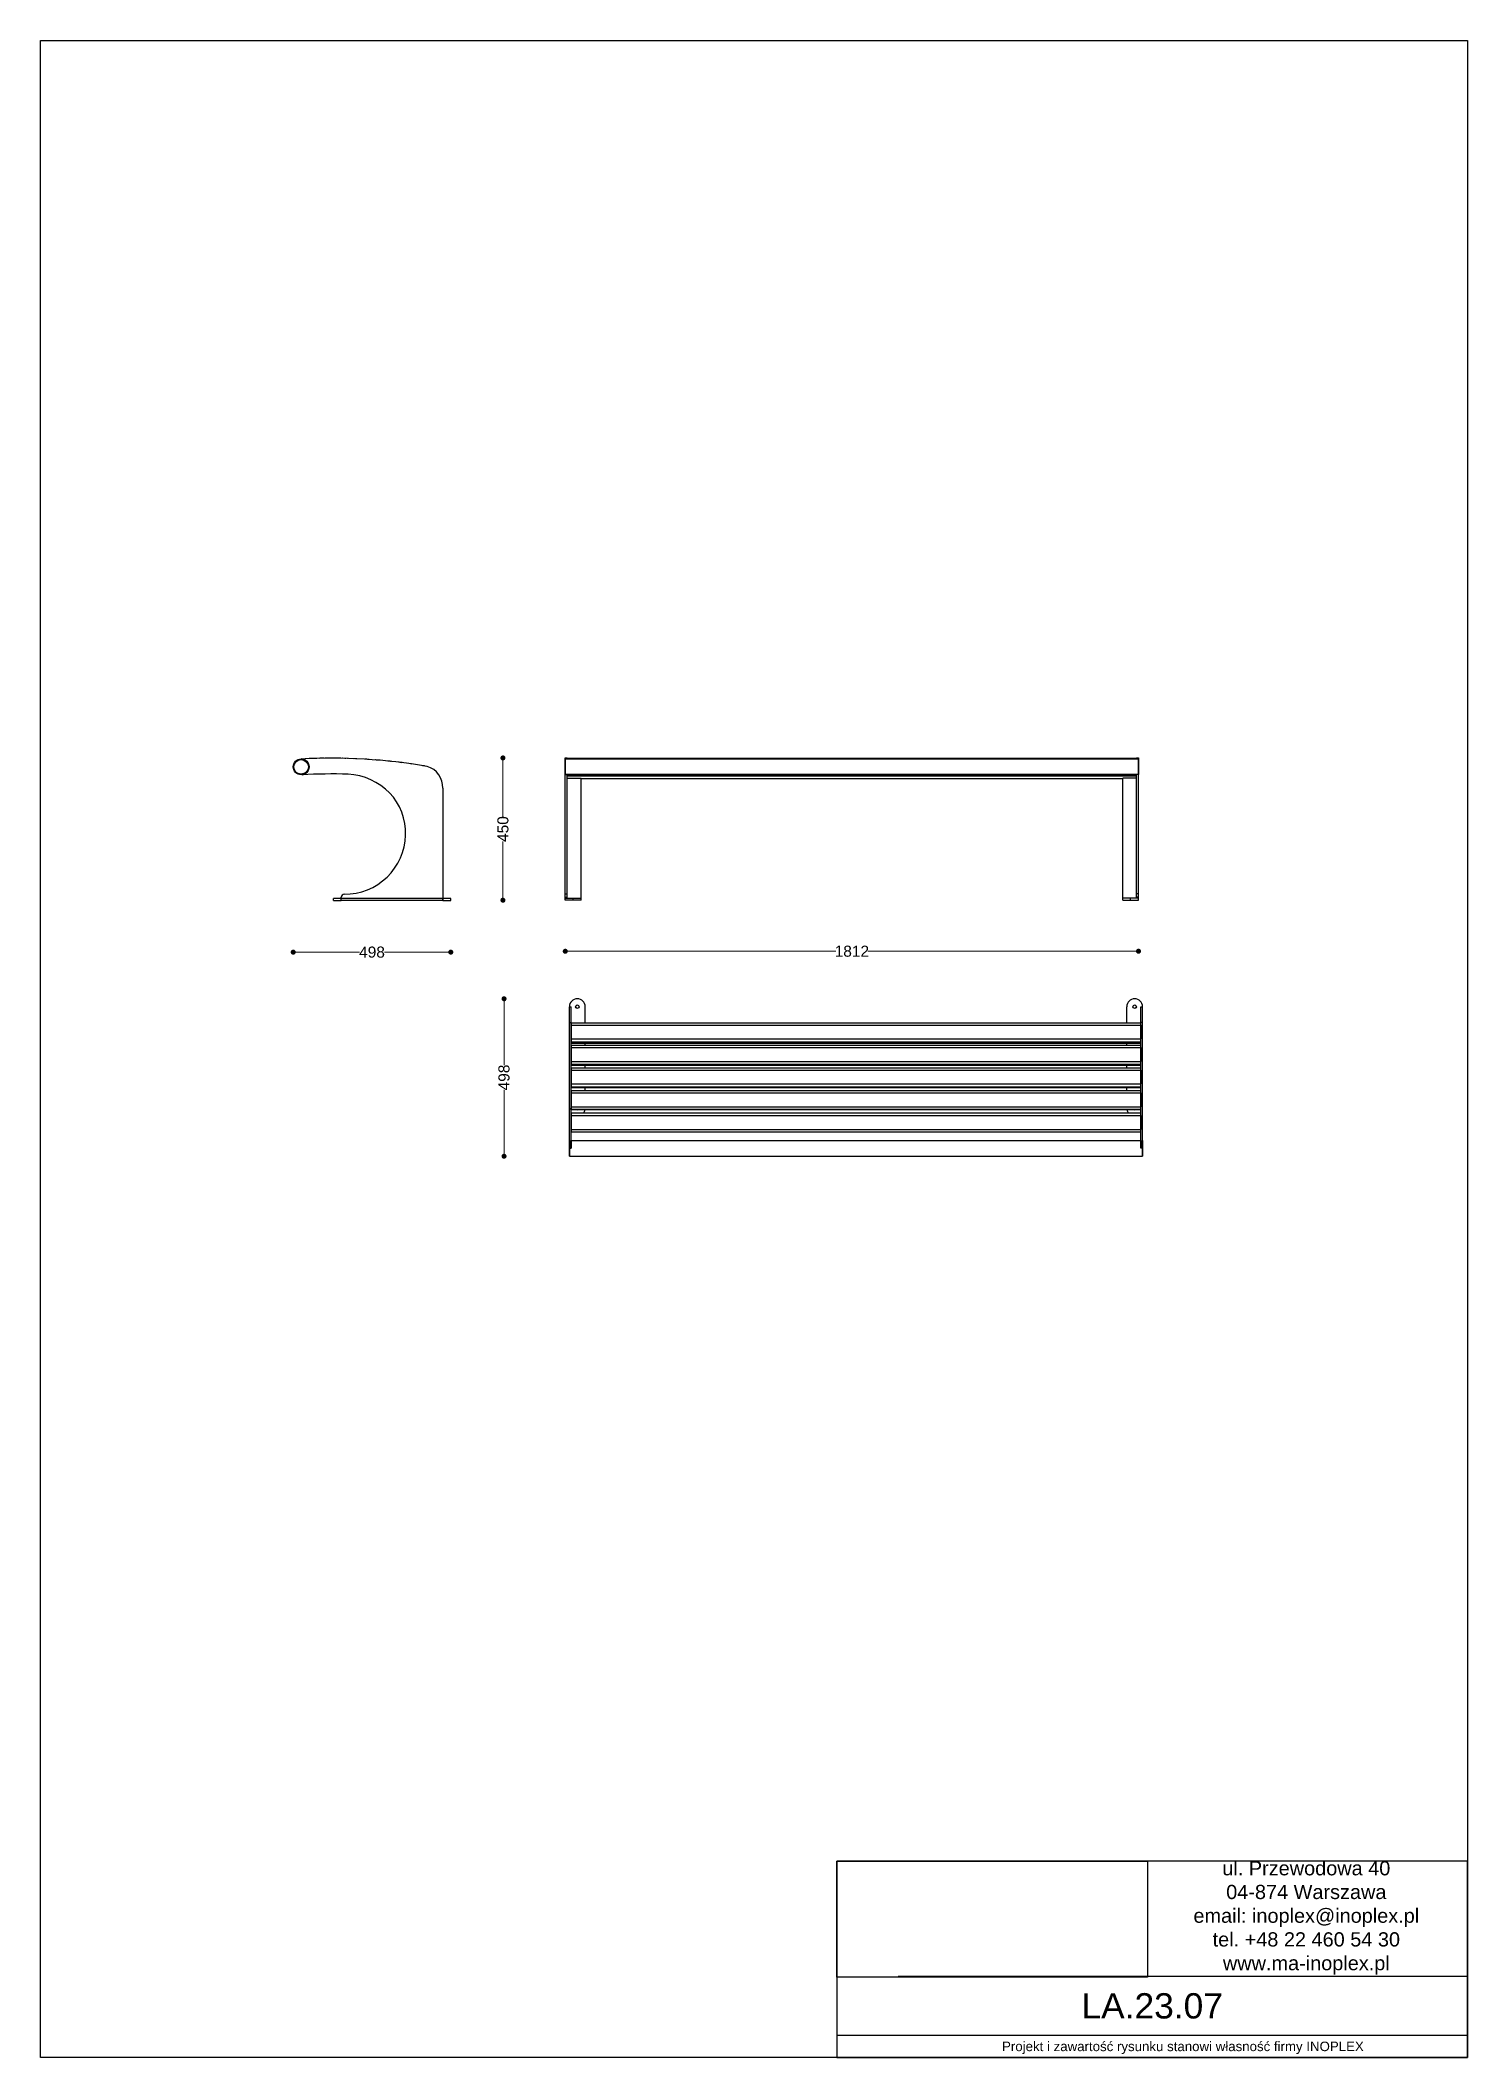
# Model space of a CAD drawing. Header units: millimetres. Extents: x 9483 to 13995, y 24552 to 30933.
import ezdxf

# ---------------------------------------------------------------- set-up
doc = ezdxf.new("R2010")
doc.units = ezdxf.units.MM
doc.header["$LTSCALE"] = 3
doc.layers.add('Default', color=7, linetype='Continuous')
doc.layers.add('Green', color=3, linetype='Continuous')
doc.styles.get("Standard").update_dxf_attribs({"font": 'arial.ttf'})
doc.dimstyles.new('MATEUSZ', dxfattribs={"dimtxt": 35, "dimasz": 16, "dimexe": 0.18, "dimexo": 0.0625, "dimgap": 0.09, "dimtad": 0, "dimdec": 0, "dimdsep": 46, "dimtxsty": 'Standard', "dimblk": 'DOT', "dimcen": 0.09, "dimse1": 1, "dimse2": 1, "dimadec": 0, "dimazin": 0, "dimtfac": 1, "dimtdec": 0, "dimtofl": 0, "dimtmove": 0, "dimatfit": 3, "dimfxl": 1, "dimtolj": 1, "dimtzin": 0, "dimlwd": 9, "dimlwe": 9, "dimarcsym": 0})
picture_1 = doc.add_image_def('image1.jpg', size_in_pixel=(1896, 709))

# ---------------------------------------------------------------- blocks, each defined once
blk = doc.blocks.new('_Dot')
at = {"color": 0, "linetype": 'ByBlock', "lineweight": -2}
blk.add_line((-0.5, 0), (-1, 0), dxfattribs=at)
at = {"color": 0, "linetype": 'ByBlock', "const_width": 0.5}
blk.add_lwpolyline([(-0.25, 0, 1), (0.25, 0, 1)], format="xyb", close=True, dxfattribs=at)
blk = doc.blocks.new('*D22')
at = {"color": 0, "lineweight": 9, "transparency": 16777216}
for p, q in [((11158.6, 28052), (11998.1, 28052)), ((12938.6, 28052), (12099.2, 28052))]:
    blk.add_line(p, q, dxfattribs=at)
at = {"layer": 'Defpoints', "color": 0, "transparency": 16777216}
for p in [(11142.6, 28213.5), (12954.6, 28213.5), (12954.6, 28052)]:
    blk.add_point(p, dxfattribs=at)
at = {"color": 0, "lineweight": 9, "transparency": 16777216, "xscale": 16, "yscale": 16, "zscale": 16, "rotation": 180}
blk.add_blockref('_Dot', (11142.6, 28052), dxfattribs=at)
at = {"color": 0, "lineweight": 9, "transparency": 16777216, "xscale": 16, "yscale": 16, "zscale": 16}
blk.add_blockref('_Dot', (12954.6, 28052), dxfattribs=at)
at = {"color": 0, "transparency": 16777216, "insert": (12048.6, 28052), "char_height": 35, "attachment_point": 5}
blk.add_mtext('\\A1;1812', dxfattribs=at)
blk = doc.blocks.new('*D23')
at = {"color": 0, "lineweight": 9, "transparency": 16777216}
for p, q in [((10949, 27885.7), (10949, 27692.2)), ((10949, 27419.7), (10949, 27613.2))]:
    blk.add_line(p, q, dxfattribs=at)
at = {"layer": 'Defpoints', "color": 0, "transparency": 16777216}
for p in [(11180.5, 27901.7), (10949, 27403.7), (11155.5, 27403.7)]:
    blk.add_point(p, dxfattribs=at)
at = {"color": 0, "lineweight": 9, "transparency": 16777216, "xscale": 16, "yscale": 16, "zscale": 16}
for p, rotation in [((10949, 27901.7), 90), ((10949, 27403.7), 270)]:
    blk.add_blockref('_Dot', p, dxfattribs=dict(at, rotation=rotation))
at = {"color": 0, "transparency": 16777216, "insert": (10949, 27652.7), "char_height": 35, "attachment_point": 5, "rotation": 90}
blk.add_mtext('\\A1;498', dxfattribs=at)
blk = doc.blocks.new('*D24')
at = {"color": 0, "lineweight": 9, "transparency": 16777216}
for p, q in [((10945.6, 28647.5), (10945.6, 28477.9)), ((10945.6, 28229.5), (10945.6, 28399.1))]:
    blk.add_line(p, q, dxfattribs=at)
at = {"layer": 'Defpoints', "color": 0, "transparency": 16777216}
for p in [(11142.6, 28663.5), (10945.6, 28213.5), (11142.6, 28213.5)]:
    blk.add_point(p, dxfattribs=at)
at = {"color": 0, "lineweight": 9, "transparency": 16777216, "xscale": 16, "yscale": 16, "zscale": 16}
for p, rotation in [((10945.6, 28663.5), 90), ((10945.6, 28213.5), 270)]:
    blk.add_blockref('_Dot', p, dxfattribs=dict(at, rotation=rotation))
at = {"color": 0, "transparency": 16777216, "insert": (10945.6, 28438.5), "char_height": 35, "attachment_point": 5, "rotation": 90}
blk.add_mtext('\\A1;450', dxfattribs=at)
blk = doc.blocks.new('*D25')
at = {"color": 0, "lineweight": 9, "transparency": 16777216}
for p, q in [((10298.7, 28049.2), (10492.2, 28049.2)), ((10764.7, 28049.2), (10571.2, 28049.2))]:
    blk.add_line(p, q, dxfattribs=at)
at = {"layer": 'Defpoints', "color": 0, "transparency": 16777216}
for p in [(10282.7, 28592.3), (10780.7, 28212.7), (10282.7, 28049.2)]:
    blk.add_point(p, dxfattribs=at)
at = {"color": 0, "lineweight": 9, "transparency": 16777216, "xscale": 16, "yscale": 16, "zscale": 16, "rotation": 180}
blk.add_blockref('_Dot', (10282.7, 28049.2), dxfattribs=at)
at = {"color": 0, "lineweight": 9, "transparency": 16777216, "xscale": 16, "yscale": 16, "zscale": 16}
blk.add_blockref('_Dot', (10780.7, 28049.2), dxfattribs=at)
at = {"color": 0, "transparency": 16777216, "insert": (10531.7, 28049.2), "char_height": 35, "attachment_point": 5}
blk.add_mtext('\\A1;498', dxfattribs=at)

msp = doc.modelspace()

# ---------------------------------------------------------------- linework, layer by layer
for p, q in [((13995, 24809.6), (12194.9, 24809.6)), ((13994.7, 24623), (12001.1, 24623))]:
    msp.add_line(p, q)
for points in [[(9483.3, 24552.5), (9483.3, 30933.2), (13995, 30933.2), (13995, 24552.5)], [(12001.1, 24552.5), (13995, 24552.5), (13995, 25174.2), (12001.1, 25174.2)]]:
    msp.add_lwpolyline(points, close=True)
at = {"layer": 'Default', "color": 0}
for p, q in [((11142.6, 28663.5), (11148.6, 28663.5)), ((11142.6, 28660.9), (11148.6, 28660.9)), ((12948.6, 28663.5), (12954.6, 28663.5)), ((12954.6, 28660.9), (12948.6, 28660.9)), ((11142.6, 28611.1), (11148.6, 28611.1)), ((11148.6, 28599.5), (11192.6, 28599.5)), ((11192.6, 28219.5), (11192.6, 28599.5)), ((12904.6, 28219.5), (12904.6, 28599.5)), ((12948.6, 28599.5), (12904.6, 28599.5)), ((12954.6, 28611.1), (12948.6, 28611.1)), ((10755.7, 28567.7), (10755.7, 28212.7)), ((10409.7, 28212.7), (10409.7, 28218.7)), ((10434.7, 28212.7), (10434.7, 28222.7)), ((10434.7, 28212.7), (10434.7, 28218.7)), ((10755.7, 28218.7), (10434.7, 28218.7)), ((10755.7, 28212.7), (10434.7, 28212.7)), ((10755.7, 28212.7), (10434.7, 28212.7)), ((10755.7, 28212.7), (10755.7, 28218.7)), ((10780.7, 28212.7), (10780.7, 28218.7)), ((11142.6, 28233.5), (11148.6, 28233.5)), ((11142.6, 28213.5), (11142.6, 28223.5)), ((11142.6, 28223.5), (11148.6, 28223.5)), ((11142.6, 28213.5), (11142.6, 28219.5)), ((11148.6, 28219.5), (11148.6, 28223.5)), ((11167.6, 28213.5), (11167.6, 28219.5)), ((11192.6, 28213.5), (11192.6, 28219.5)), ((12904.6, 28213.5), (12904.6, 28219.5)), ((12929.6, 28213.5), (12929.6, 28219.5)), ((12954.6, 28233.5), (12948.6, 28233.5)), ((12948.6, 28219.5), (12948.6, 28223.5)), ((12954.6, 28223.5), (12948.6, 28223.5)), ((12954.6, 28213.5), (12954.6, 28223.5)), ((12954.6, 28213.5), (12954.6, 28219.5)), ((11155.5, 27876.7), (11161.5, 27876.7)), ((11155.5, 27827.1), (11161.5, 27827.1)), ((11205.5, 27825.3), (11205.5, 27876.7)), ((12917.5, 27825.3), (12917.5, 27876.7)), ((12961.5, 27876.7), (12967.5, 27876.7)), ((12967.5, 27827.1), (12961.5, 27827.1)), ((11205.5, 27754.6), (11205.5, 27761)), ((12917.5, 27754.6), (12917.5, 27761)), ((11205.5, 27683.5), (11205.5, 27691.3)), ((12917.5, 27683.5), (12917.5, 27691.3)), ((11205.5, 27612), (11205.5, 27621.3)), ((12917.5, 27612), (12917.5, 27621.3)), ((11155.5, 27428.7), (11161.5, 27428.7)), ((12967.5, 27428.7), (12961.5, 27428.7))]:
    msp.add_line(p, q, dxfattribs=at)
for points in [[(11142.6, 28660.9, 0), (11142.6, 28662.9, 0), (11142.6, 28663.4, 0), (11142.6, 28663.5, 0), (11142.6, 28663.5, 0), (11142.6, 28663.5, 0), (11142.6, 28663.5, 0), (11142.6, 28663.5, 0), (11142.6, 28663.5, 0), (11142.6, 28663.5, 0), (11142.6, 28663.5, 0), (11142.6, 28663.5, 0), (11142.6, 28663.5, 0), (11142.6, 28663.5, 0), (11142.6, 28663.5, 0), (11142.6, 28663.5, 0), (11142.6, 28663.5, 0), (11142.6, 28663.5, 0), (11142.6, 28663.5, 0), (11142.6, 28663.5, 0), (11142.6, 28663.5, 0), (11142.6, 28663.5, 0), (11142.6, 28663.5, 0), (11142.6, 28663.2, 0), (11142.6, 28662.3, 0), (11142.6, 28658.7, 0), (11142.6, 28637.5, 0)], [(11148.6, 28660.9, 0), (11148.6, 28663.5, 0)], [(12948.6, 28660.9, 0), (12948.6, 28663.5, 0)], [(12954.6, 28660.9, 0), (12954.6, 28662.9, 0), (12954.6, 28663.4, 0), (12954.6, 28663.5, 0), (12954.6, 28663.5, 0), (12954.6, 28663.5, 0), (12954.6, 28663.5, 0), (12954.6, 28663.5, 0), (12954.6, 28663.5, 0), (12954.6, 28663.5, 0), (12954.6, 28663.5, 0), (12954.6, 28663.5, 0), (12954.6, 28663.5, 0), (12954.6, 28663.5, 0), (12954.6, 28663.5, 0), (12954.6, 28663.5, 0), (12954.6, 28663.5, 0), (12954.6, 28663.5, 0), (12954.6, 28663.5, 0), (12954.6, 28663.5, 0), (12954.6, 28663.5, 0), (12954.6, 28663.5, 0), (12954.6, 28663.5, 0), (12954.6, 28663.2, 0), (12954.6, 28662.3, 0), (12954.6, 28658.7, 0), (12954.6, 28637.5, 0)], [(10444.5, 28232.7, 0), (10463, 28233.5, 0), (10481.4, 28236.1, 0), (10499.5, 28240.5, 0), (10517.1, 28246.5, 0), (10534, 28254.2, 0), (10550, 28263.5, 0), (10565.1, 28274.4, 0), (10579.1, 28286.6, 0), (10591.8, 28300.1, 0), (10603.2, 28314.8, 0), (10613.1, 28330.5, 0), (10621.4, 28347.1, 0), (10628.1, 28364.5, 0), (10633.1, 28382.4, 0), (10636.4, 28400.6, 0), (10637.8, 28419.2, 0), (10637.5, 28437.7, 0), (10635.4, 28456.1, 0), (10631.5, 28474.2, 0), (10625.8, 28491.7, 0), (10618.5, 28508.5, 0), (10609.6, 28524.3, 0), (10599.1, 28539, 0), (10587.2, 28552.6, 0), (10574, 28565, 0), (10559.6, 28576.1, 0), (10544.2, 28585.9, 0), (10527.8, 28594.3, 0), (10510.6, 28601.2, 0), (10492.8, 28606.5, 0), (10474.6, 28610.1, 0), (10456.2, 28612.1, 0)], [(11142.6, 28233.5, 0), (11142.6, 28233.5, 0), (11142.6, 28233.5, 0), (11142.6, 28233.5, 0), (11142.6, 28233.5, 0), (11142.6, 28233.5, 0), (11142.6, 28233.5, 0), (11142.6, 28233.5, 0), (11142.6, 28233.5, 0), (11142.6, 28233.5, 0), (11142.6, 28233.5, 0), (11142.6, 28233.5, 0), (11142.6, 28233.5, 0), (11142.6, 28233.5, 0), (11142.6, 28233.5, 0), (11142.6, 28233.5, 0), (11142.6, 28233.5, 0), (11142.6, 28233.7, 0), (11142.6, 28234.7, 0), (11142.6, 28238.9, 0), (11142.6, 28284.3, 0), (11142.6, 28612.8, 0)], [(11148.6, 28233.5, 0), (11148.6, 28233.5, 0), (11148.6, 28233.5, 0), (11148.6, 28233.5, 0), (11148.6, 28233.5, 0), (11148.6, 28233.5, 0), (11148.6, 28233.5, 0), (11148.6, 28233.5, 0), (11148.6, 28233.5, 0), (11148.6, 28233.5, 0), (11148.6, 28233.5, 0), (11148.6, 28233.5, 0), (11148.6, 28233.5, 0), (11148.6, 28233.7, 0), (11148.6, 28234.6, 0), (11148.6, 28238.6, 0), (11148.6, 28281.4, 0), (11148.6, 28610.9, 0)], [(12948.6, 28233.5, 0), (12948.6, 28233.5, 0), (12948.6, 28233.5, 0), (12948.6, 28233.5, 0), (12948.6, 28233.5, 0), (12948.6, 28233.5, 0), (12948.6, 28233.5, 0), (12948.6, 28233.5, 0), (12948.6, 28233.5, 0), (12948.6, 28233.5, 0), (12948.6, 28233.5, 0), (12948.6, 28233.5, 0), (12948.6, 28233.5, 0), (12948.6, 28233.7, 0), (12948.6, 28234.6, 0), (12948.6, 28238.6, 0), (12948.6, 28281.4, 0), (12948.6, 28610.9, 0)], [(12954.6, 28233.5, 0), (12954.6, 28233.5, 0), (12954.6, 28233.5, 0), (12954.6, 28233.5, 0), (12954.6, 28233.5, 0), (12954.6, 28233.5, 0), (12954.6, 28233.5, 0), (12954.6, 28233.5, 0), (12954.6, 28233.5, 0), (12954.6, 28233.5, 0), (12954.6, 28233.5, 0), (12954.6, 28233.5, 0), (12954.6, 28233.5, 0), (12954.6, 28233.5, 0), (12954.6, 28233.5, 0), (12954.6, 28233.5, 0), (12954.6, 28233.5, 0), (12954.6, 28233.7, 0), (12954.6, 28234.7, 0), (12954.6, 28238.9, 0), (12954.6, 28284.3, 0), (12954.6, 28612.8, 0)], [(10434.7, 28218.7, 0), (10409.7, 28218.7, 0)], [(10409.7, 28212.7, 0), (10409.7, 28212.7, 0), (10409.7, 28212.7, 0), (10409.7, 28212.7, 0), (10409.7, 28212.7, 0), (10409.7, 28212.7, 0), (10409.7, 28212.7, 0), (10409.7, 28212.7, 0), (10409.7, 28212.7, 0), (10409.7, 28212.7, 0), (10409.7, 28212.7, 0), (10409.7, 28212.7, 0), (10409.7, 28212.7, 0), (10409.7, 28212.7, 0), (10409.8, 28212.7, 0), (10410.4, 28212.7, 0), (10412.7, 28212.7, 0), (10434.7, 28212.7, 0)], [(10780.7, 28218.7, 0), (10780.7, 28218.7, 0), (10780.7, 28218.7, 0), (10780.7, 28218.7, 0), (10780.7, 28218.7, 0), (10780.7, 28218.7, 0), (10780.7, 28218.7, 0), (10780.7, 28218.7, 0), (10780.7, 28218.7, 0), (10780.7, 28218.7, 0), (10780.7, 28218.7, 0), (10780.7, 28218.7, 0), (10780.7, 28218.7, 0), (10780.6, 28218.7, 0), (10780.5, 28218.7, 0), (10780, 28218.7, 0), (10777.6, 28218.7, 0), (10755.7, 28218.7, 0)], [(10755.7, 28212.7, 0), (10780.7, 28212.7, 0)], [(11142.6, 28223.5, 0), (11142.6, 28233.5, 0)], [(11142.6, 28219.5, 0), (11142.6, 28219.5, 0), (11142.6, 28219.5, 0), (11142.6, 28219.5, 0), (11142.6, 28219.5, 0), (11142.6, 28219.5, 0), (11142.6, 28219.5, 0), (11142.6, 28219.5, 0), (11142.6, 28219.5, 0), (11142.6, 28219.5, 0), (11142.6, 28219.5, 0), (11142.6, 28219.5, 0), (11142.6, 28219.5, 0), (11142.7, 28219.5, 0), (11142.8, 28219.5, 0), (11143.4, 28219.5, 0), (11145.7, 28219.5, 0), (11167.6, 28219.5, 0)], [(11167.6, 28213.5, 0), (11142.6, 28213.5, 0)], [(11148.6, 28223.5, 0), (11148.6, 28233.5, 0)], [(11167.6, 28219.5, 0), (11192.6, 28219.5, 0)], [(11192.6, 28213.5, 0), (11192.6, 28213.5, 0), (11192.6, 28213.5, 0), (11192.6, 28213.5, 0), (11192.6, 28213.5, 0), (11192.6, 28213.5, 0), (11192.6, 28213.5, 0), (11192.6, 28213.5, 0), (11192.6, 28213.5, 0), (11192.6, 28213.5, 0), (11192.6, 28213.5, 0), (11192.6, 28213.5, 0), (11192.6, 28213.5, 0), (11192.5, 28213.5, 0), (11191.9, 28213.5, 0), (11189.6, 28213.5, 0), (11167.6, 28213.5, 0)], [(12929.6, 28219.5, 0), (12904.6, 28219.5, 0)], [(12904.6, 28213.5, 0), (12904.6, 28213.5, 0), (12904.6, 28213.5, 0), (12904.6, 28213.5, 0), (12904.6, 28213.5, 0), (12904.6, 28213.5, 0), (12904.6, 28213.5, 0), (12904.6, 28213.5, 0), (12904.6, 28213.5, 0), (12904.6, 28213.5, 0), (12904.6, 28213.5, 0), (12904.6, 28213.5, 0), (12904.6, 28213.5, 0), (12904.7, 28213.5, 0), (12904.8, 28213.5, 0), (12905.4, 28213.5, 0), (12907.7, 28213.5, 0), (12929.6, 28213.5, 0)], [(12954.6, 28219.5, 0), (12954.6, 28219.5, 0), (12954.6, 28219.5, 0), (12954.6, 28219.5, 0), (12954.6, 28219.5, 0), (12954.6, 28219.5, 0), (12954.6, 28219.5, 0), (12954.6, 28219.5, 0), (12954.6, 28219.5, 0), (12954.6, 28219.5, 0), (12954.6, 28219.5, 0), (12954.6, 28219.5, 0), (12954.6, 28219.5, 0), (12954.5, 28219.5, 0), (12953.9, 28219.5, 0), (12951.6, 28219.5, 0), (12929.6, 28219.5, 0)], [(12929.6, 28213.5, 0), (12954.6, 28213.5, 0)], [(12948.6, 28223.5, 0), (12948.6, 28233.5, 0)], [(12954.6, 28223.5, 0), (12954.6, 28233.5, 0)], [(11155.5, 27827.1, 0), (11155.5, 27863.5, 0), (11155.5, 27873.8, 0), (11155.5, 27876.1, 0), (11155.5, 27876.6, 0), (11155.5, 27876.7, 0), (11155.5, 27876.7, 0), (11155.5, 27876.7, 0), (11155.5, 27876.7, 0), (11155.5, 27876.7, 0), (11155.5, 27876.7, 0), (11155.5, 27876.7, 0), (11155.5, 27876.7, 0), (11155.5, 27876.7, 0), (11155.5, 27876.7, 0), (11155.5, 27876.7, 0), (11155.5, 27876.7, 0), (11155.5, 27876.7, 0), (11155.5, 27876.7, 0), (11155.5, 27876.7, 0), (11155.5, 27876.7, 0)], [(11155.5, 27428.7, 0), (11155.5, 27827.1, 0)], [(11161.5, 27827.1, 0), (11161.5, 27863.5, 0), (11161.5, 27873.8, 0), (11161.5, 27876.1, 0), (11161.5, 27876.6, 0), (11161.5, 27876.7, 0), (11161.5, 27876.7, 0), (11161.5, 27876.7, 0), (11161.5, 27876.7, 0), (11161.5, 27876.7, 0), (11161.5, 27876.7, 0), (11161.5, 27876.7, 0), (11161.5, 27876.7, 0), (11161.5, 27876.7, 0), (11161.5, 27876.7, 0), (11161.5, 27876.7, 0), (11161.5, 27876.7, 0), (11161.5, 27876.7, 0), (11161.5, 27876.7, 0), (11161.5, 27876.7, 0), (11161.5, 27876.7, 0)], [(11161.5, 27428.7, 0), (11161.5, 27827.1, 0)], [(12961.5, 27827.1, 0), (12961.5, 27863.5, 0), (12961.5, 27873.8, 0), (12961.5, 27876.1, 0), (12961.5, 27876.6, 0), (12961.5, 27876.7, 0), (12961.5, 27876.7, 0), (12961.5, 27876.7, 0), (12961.5, 27876.7, 0), (12961.5, 27876.7, 0), (12961.5, 27876.7, 0), (12961.5, 27876.7, 0), (12961.5, 27876.7, 0), (12961.5, 27876.7, 0), (12961.5, 27876.7, 0), (12961.5, 27876.7, 0), (12961.5, 27876.7, 0), (12961.5, 27876.7, 0), (12961.5, 27876.7, 0), (12961.5, 27876.7, 0), (12961.5, 27876.7, 0)], [(12961.5, 27428.7, 0), (12961.5, 27827.1, 0)], [(12967.5, 27827.1, 0), (12967.5, 27863.5, 0), (12967.5, 27873.8, 0), (12967.5, 27876.1, 0), (12967.5, 27876.6, 0), (12967.5, 27876.7, 0), (12967.5, 27876.7, 0), (12967.5, 27876.7, 0), (12967.5, 27876.7, 0), (12967.5, 27876.7, 0), (12967.5, 27876.7, 0), (12967.5, 27876.7, 0), (12967.5, 27876.7, 0), (12967.5, 27876.7, 0), (12967.5, 27876.7, 0), (12967.5, 27876.7, 0), (12967.5, 27876.7, 0), (12967.5, 27876.7, 0), (12967.5, 27876.7, 0), (12967.5, 27876.7, 0), (12967.5, 27876.7, 0)], [(12967.5, 27428.7, 0), (12967.5, 27827.1, 0)], [(11155.5, 27431.7, 0), (11155.5, 27447.9, 0), (11155.5, 27452.5, 0), (11155.5, 27453.5, 0), (11155.5, 27453.7, 0), (11155.5, 27453.7, 0), (11155.5, 27453.7, 0), (11155.5, 27453.7, 0), (11155.5, 27453.7, 0), (11155.5, 27453.7, 0), (11155.5, 27453.7, 0), (11155.5, 27453.7, 0), (11155.5, 27453.7, 0), (11155.5, 27453.7, 0), (11155.5, 27453.7, 0), (11155.5, 27453.7, 0), (11155.5, 27453.7, 0), (11155.5, 27453.7, 0), (11155.5, 27453.7, 0), (11155.5, 27453.7, 0), (11155.5, 27453.6, 0), (11155.5, 27453.5, 0), (11155.5, 27453, 0), (11155.5, 27450.9, 0), (11155.5, 27428.7, 0)], [(11161.5, 27453.7, 0), (11161.5, 27453.7, 0), (11161.5, 27453.7, 0), (11161.5, 27453.7, 0), (11161.5, 27453.7, 0), (11161.5, 27453.7, 0), (11161.5, 27453.7, 0), (11161.5, 27453.7, 0), (11161.5, 27453.7, 0), (11161.5, 27453.7, 0), (11161.5, 27453.7, 0), (11161.5, 27453.6, 0), (11161.5, 27453.5, 0), (11161.5, 27453, 0), (11161.5, 27450.7, 0), (11161.5, 27428.7, 0)], [(12961.5, 27453.7, 0), (12961.5, 27453.7, 0), (12961.5, 27453.7, 0), (12961.5, 27453.7, 0), (12961.5, 27453.7, 0), (12961.5, 27453.7, 0), (12961.5, 27453.7, 0), (12961.5, 27453.7, 0), (12961.5, 27453.7, 0), (12961.5, 27453.7, 0), (12961.5, 27453.7, 0), (12961.5, 27453.6, 0), (12961.5, 27453.5, 0), (12961.5, 27453, 0), (12961.5, 27450.7, 0), (12961.5, 27428.7, 0)], [(12967.5, 27431.7, 0), (12967.5, 27447.9, 0), (12967.5, 27452.5, 0), (12967.5, 27453.5, 0), (12967.5, 27453.7, 0), (12967.5, 27453.7, 0), (12967.5, 27453.7, 0), (12967.5, 27453.7, 0), (12967.5, 27453.7, 0), (12967.5, 27453.7, 0), (12967.5, 27453.7, 0), (12967.5, 27453.7, 0), (12967.5, 27453.7, 0), (12967.5, 27453.7, 0), (12967.5, 27453.7, 0), (12967.5, 27453.7, 0), (12967.5, 27453.7, 0), (12967.5, 27453.7, 0), (12967.5, 27453.7, 0), (12967.5, 27453.7, 0), (12967.5, 27453.6, 0), (12967.5, 27453.5, 0), (12967.5, 27453, 0), (12967.5, 27450.9, 0), (12967.5, 27428.7, 0)]]:
    msp.add_polyline3d(points, dxfattribs=at)
for centre in [(11180.5, 27876.7), (12942.5, 27876.7)]:
    msp.add_circle(centre, 5.5, dxfattribs=at)
for centre, radius, start, end in [((10403.8, 26893.8), 1768.9, 80.15889, 93.11504), ((10307.6, 28635.2), 25, 276.88642, 90), ((10403.8, 26889.7), 1723.1, 88.25867, 93.09961), ((10685.5, 28569.6), 70.2, 358.44084, 72.93337), ((10444.7, 28222.7), 10, 91.00005, 180), ((11180.5, 27876.7), 25, 90, 180), ((11180.5, 27876.7), 25, 0, 90), ((12942.5, 27876.7), 25, 90, 180), ((12942.5, 27876.7), 25, 0, 90), ((11180.5, 27555.7), 25, 180, 188.71906), ((11180.5, 27555.7), 5.5, 238.95558, 301.04442), ((11180.5, 27555.7), 25, 322.5309, 349.13539), ((12942.5, 27555.7), 25, 190.86461, 217.4691), ((12942.5, 27555.7), 5.5, 238.95558, 301.04442), ((12942.5, 27555.7), 25, 351.28094, 360)]:
    msp.add_arc(centre, radius, start, end, dxfattribs=at)
at = {"layer": 'Green', "color": 0}
for p, q in [((10379.2, 28662.4), (10367.5, 28662.4)), ((10444.4, 28662.2), (10439.3, 28662.3)), ((10449.4, 28662), (10446.5, 28662.1)), ((10454.4, 28661.8), (10452.8, 28661.9)), ((10474.3, 28661.1), (10473.3, 28661.2)), ((10479.3, 28661), (10477.4, 28661)), ((10483.3, 28660.8), (10481.8, 28660.9)), ((10513.2, 28659.2), (10511.2, 28659.4)), ((10515.5, 28659.1), (10513.8, 28659.2)), ((10517.9, 28658.9), (10516.5, 28659)), ((10520.3, 28658.7), (10519.3, 28658.8)), ((10522.5, 28658.6), (10521.8, 28658.6)), ((10524.9, 28658.4), (10524.3, 28658.4)), ((10543.7, 28657), (10543, 28657)), ((10546.1, 28656.8), (10545.2, 28656.9)), ((10548.3, 28656.7), (10547.3, 28656.7)), ((10550.8, 28656.5), (10549.4, 28656.6)), ((10553.2, 28656.3), (10551.4, 28656.4)), ((10555, 28656.2), (10553.5, 28656.3)), ((10584.3, 28653.4), (10582.8, 28653.6)), ((10585.9, 28653.2), (10584.7, 28653.3)), ((10587.4, 28653), (10586.2, 28653.2)), ((10588.8, 28652.9), (10587.9, 28653)), ((10590.3, 28652.7), (10589.5, 28652.8)), ((10591.9, 28652.5), (10591.2, 28652.6)), ((10593.4, 28652.3), (10592.7, 28652.4)), ((10616, 28649.8), (10615.3, 28649.8)), ((10617.5, 28649.6), (10616.8, 28649.7)), ((11142.6, 28660.9), (12954.6, 28660.9)), ((11148.6, 28663.2), (12948.6, 28663.2)), ((11148.6, 28663.1), (12948.6, 28663.1)), ((10618.9, 28649.4), (10618.2, 28649.5)), ((10620.4, 28649.3), (10619.8, 28649.3)), ((10622, 28649.1), (10621, 28649.2)), ((10623.5, 28648.9), (10622.4, 28649)), ((10624.9, 28648.7), (10623.7, 28648.9)), ((10626.5, 28648.6), (10625.1, 28648.7)), ((10655.5, 28644.6), (10654.1, 28644.9)), ((10656.7, 28644.4), (10655.7, 28644.6)), ((10657.8, 28644.3), (10656.9, 28644.4)), ((10658.8, 28644.1), (10658.1, 28644.2)), ((10660, 28643.9), (10659.3, 28644)), ((10661.1, 28643.8), (10660.4, 28643.9)), ((10662.3, 28643.6), (10661.6, 28643.7)), ((10692, 28638.9), (10691.4, 28639)), ((10693.1, 28638.8), (10692.4, 28638.9)), ((10694.3, 28638.6), (10693.4, 28638.7)), ((10695.3, 28638.4), (10694.5, 28638.6)), ((10696.3, 28638.3), (10695.5, 28638.4)), ((10697.5, 28638.1), (10696.5, 28638.2)), ((12954.6, 28610.9), (11142.6, 28610.9)), ((11148.6, 28609), (12948.6, 28609)), ((11148.6, 28608.7), (12948.6, 28608.7)), ((11148.6, 28607.3), (12948.6, 28607.3)), ((11148.6, 28606.9), (12948.6, 28606.9)), ((11192.6, 28598.6), (12904.6, 28598.6)), ((11192.6, 28598.1), (12904.6, 28598.1)), ((11161.5, 27825.3), (12961.5, 27825.3)), ((11161.5, 27818.5), (11161.5, 27775.1)), ((11161.5, 27818.5), (12961.5, 27818.5)), ((11161.5, 27775.1), (12961.5, 27775.1)), ((11161.5, 27765.9), (12961.5, 27765.9)), ((11161.5, 27761), (12961.5, 27761)), ((12961.5, 27818.5), (12961.5, 27775.1)), ((11161.5, 27754.6), (12961.5, 27754.6)), ((11161.5, 27754.5), (12961.5, 27754.5)), ((11161.5, 27747.5), (11161.5, 27703.8)), ((11161.5, 27747.5), (12961.5, 27747.5)), ((11161.5, 27703.8), (12961.5, 27703.8)), ((11161.5, 27694.9), (12961.5, 27694.9)), ((12961.5, 27747.5), (12961.5, 27703.8)), ((11161.5, 27691.3), (12961.5, 27691.3)), ((11161.5, 27683.5), (12961.5, 27683.5)), ((11161.5, 27683.5), (12961.5, 27683.5)), ((11161.5, 27676), (11161.5, 27632.2)), ((11161.5, 27676), (12961.5, 27676)), ((11161.5, 27632.2), (12961.5, 27632.2)), ((12961.5, 27676), (12961.5, 27632.2)), ((11161.5, 27623.6), (12961.5, 27623.6)), ((11161.5, 27621.3), (12961.5, 27621.3)), ((11161.5, 27612), (12961.5, 27612)), ((11161.5, 27612), (12961.5, 27612)), ((11161.5, 27604.3), (11161.5, 27560.4)), ((11161.5, 27604.3), (12961.5, 27604.3)), ((12961.5, 27604.3), (12961.5, 27560.4)), ((11161.5, 27560.4), (12961.5, 27560.4)), ((11161.5, 27552.1), (12961.5, 27552.1)), ((11161.5, 27551), (12961.5, 27551)), ((11161.5, 27540.5), (12961.5, 27540.5)), ((11161.5, 27532.5), (11161.5, 27488.5)), ((11161.5, 27532.5), (12961.5, 27532.5)), ((12961.5, 27532.5), (12961.5, 27488.5)), ((11161.5, 27488.5), (12961.5, 27488.5)), ((11161.5, 27480.5), (12961.5, 27480.5)), ((11161.5, 27453.7), (12961.5, 27453.7)), ((11155.5, 27403.7), (12967.5, 27403.7))]:
    msp.add_line(p, q, dxfattribs=at)
for points in [[(11142.6, 28635.9, 0), (11142.6, 28660.9, 0), (11142.6, 28635.9, 0), (11142.6, 28610.9, 0)], [(12954.6, 28635.9, 0), (12954.6, 28660.9, 0), (12954.6, 28635.9, 0), (12954.6, 28610.9, 0)], [(12954.6, 28635.9, 0), (12954.6, 28658.9, 0), (12954.6, 28635.9, 0), (12954.6, 28612.9, 0)], [(11155.5, 27403.7, 0), (11155.5, 27403.7, 0), (11155.5, 27403.7, 0), (11155.5, 27403.7, 0), (11155.5, 27403.7, 0), (11155.5, 27403.7, 0), (11155.5, 27403.7, 0), (11155.5, 27403.7, 0), (11155.5, 27403.7, 0), (11155.5, 27403.7, 0), (11155.5, 27403.7, 0), (11155.5, 27403.7, 0), (11155.5, 27403.8, 0), (11155.5, 27404.4, 0), (11155.5, 27406.7, 0), (11155.5, 27449.9, 0), (11155.5, 27453.5, 0), (11155.5, 27453.6, 0), (11155.5, 27453.7, 0), (11155.5, 27453.7, 0), (11155.5, 27453.7, 0), (11155.5, 27453.7, 0), (11155.5, 27453.7, 0), (11155.5, 27453.7, 0), (11155.5, 27453.7, 0), (11155.5, 27453.7, 0), (11155.5, 27453.7, 0), (11155.5, 27453.7, 0), (11155.5, 27453.7, 0), (11155.5, 27453.7, 0), (11155.5, 27453.7, 0), (11155.5, 27453.7, 0), (11155.5, 27453.7, 0), (11155.5, 27453.6, 0), (11155.5, 27453.5, 0), (11155.5, 27452.9, 0), (11155.5, 27450.6, 0)], [(12967.5, 27403.7, 0), (12967.5, 27403.7, 0), (12967.5, 27403.7, 0), (12967.5, 27403.7, 0), (12967.5, 27403.7, 0), (12967.5, 27403.7, 0), (12967.5, 27403.7, 0), (12967.5, 27403.7, 0), (12967.5, 27403.7, 0), (12967.5, 27403.7, 0), (12967.5, 27403.7, 0), (12967.5, 27403.7, 0), (12967.5, 27403.8, 0), (12967.5, 27404.4, 0), (12967.5, 27406.7, 0), (12967.5, 27449.9, 0), (12967.5, 27453.5, 0), (12967.5, 27453.6, 0), (12967.5, 27453.7, 0), (12967.5, 27453.7, 0), (12967.5, 27453.7, 0), (12967.5, 27453.7, 0), (12967.5, 27453.7, 0), (12967.5, 27453.7, 0), (12967.5, 27453.7, 0), (12967.5, 27453.7, 0), (12967.5, 27453.7, 0), (12967.5, 27453.7, 0), (12967.5, 27453.7, 0), (12967.5, 27453.7, 0), (12967.5, 27453.7, 0), (12967.5, 27453.7, 0), (12967.5, 27453.7, 0), (12967.5, 27453.6, 0), (12967.5, 27453.5, 0), (12967.5, 27452.9, 0), (12967.5, 27450.6, 0)]]:
    msp.add_polyline3d(points, close=True, dxfattribs=at)
for points in [[(11161.5, 27825.2, 0), (11161.5, 27825.3, 0), (11161.5, 27825.3, 0), (11161.5, 27825.3, 0), (11161.5, 27825.3, 0), (11161.5, 27825.3, 0), (11161.5, 27825.3, 0), (11161.5, 27825.3, 0), (11161.5, 27825.3, 0), (11161.5, 27825.3, 0), (11161.5, 27825.3, 0), (11161.5, 27825.3, 0), (11161.5, 27825.3, 0), (11161.5, 27825.3, 0), (11161.5, 27825.3, 0), (11161.5, 27825.3, 0), (11161.5, 27825.3, 0), (11161.5, 27825.3, 0), (11161.5, 27825.3, 0), (11161.5, 27825.3, 0), (11161.5, 27825.3, 0), (11161.5, 27825.3, 0), (11161.5, 27825.3, 0), (11161.5, 27825.2, 0), (11161.5, 27825, 0), (11161.5, 27824.2, 0), (11161.5, 27818.5, 0)], [(12961.5, 27818.5, 0), (12961.5, 27823.8, 0), (12961.5, 27825.1, 0), (12961.5, 27825.3, 0), (12961.5, 27825.3, 0), (12961.5, 27825.3, 0), (12961.5, 27825.3, 0), (12961.5, 27825.3, 0), (12961.5, 27825.3, 0), (12961.5, 27825.3, 0), (12961.5, 27825.3, 0), (12961.5, 27825.3, 0), (12961.5, 27825.3, 0), (12961.5, 27825.3, 0), (12961.5, 27825.3, 0), (12961.5, 27825.3, 0), (12961.5, 27825.3, 0), (12961.5, 27825.3, 0), (12961.5, 27825.3, 0), (12961.5, 27825.3, 0), (12961.5, 27825.3, 0), (12961.5, 27825.2, 0)], [(11161.5, 27775.1, 0), (11161.5, 27765.9, 0)], [(12961.5, 27765.9, 0), (12961.5, 27766.3, 0), (12961.5, 27767.9, 0), (12961.5, 27775.1, 0)], [(11161.5, 27754.5, 0), (11161.5, 27754.6, 0), (11161.5, 27754.6, 0), (11161.5, 27754.6, 0), (11161.5, 27754.6, 0), (11161.5, 27754.6, 0), (11161.5, 27754.6, 0), (11161.5, 27754.6, 0), (11161.5, 27754.6, 0), (11161.5, 27754.6, 0), (11161.5, 27754.6, 0), (11161.5, 27754.6, 0), (11161.5, 27754.6, 0), (11161.5, 27754.6, 0), (11161.5, 27754.6, 0), (11161.5, 27754.6, 0), (11161.5, 27754.6, 0), (11161.5, 27754.6, 0), (11161.5, 27754.6, 0), (11161.5, 27754.6, 0), (11161.5, 27754.5, 0), (11161.5, 27754.3, 0), (11161.5, 27753.5, 0), (11161.5, 27747.5, 0)], [(11161.5, 27703.8, 0), (11161.5, 27694.9, 0)], [(12961.5, 27747.5, 0), (12961.5, 27752.8, 0), (12961.5, 27754.3, 0), (12961.5, 27754.6, 0), (12961.5, 27754.6, 0), (12961.5, 27754.6, 0), (12961.5, 27754.6, 0), (12961.5, 27754.6, 0), (12961.5, 27754.6, 0), (12961.5, 27754.6, 0), (12961.5, 27754.6, 0), (12961.5, 27754.6, 0), (12961.5, 27754.6, 0), (12961.5, 27754.6, 0), (12961.5, 27754.6, 0), (12961.5, 27754.6, 0), (12961.5, 27754.6, 0), (12961.5, 27754.6, 0), (12961.5, 27754.6, 0), (12961.5, 27754.6, 0), (12961.5, 27754.6, 0), (12961.5, 27754.6, 0), (12961.5, 27754.6, 0), (12961.5, 27754.6, 0), (12961.5, 27754.5, 0)], [(12961.5, 27694.9, 0), (12961.5, 27695.2, 0), (12961.5, 27696.7, 0), (12961.5, 27703.8, 0)], [(11161.5, 27683.5, 0), (11161.5, 27683.5, 0), (11161.5, 27683.5, 0), (11161.5, 27683.5, 0), (11161.5, 27683.5, 0), (11161.5, 27683.5, 0), (11161.5, 27683.5, 0), (11161.5, 27683.5, 0), (11161.5, 27683.5, 0), (11161.5, 27683.5, 0), (11161.5, 27683.5, 0), (11161.5, 27683.5, 0), (11161.5, 27683.5, 0), (11161.5, 27683.5, 0), (11161.5, 27683.5, 0), (11161.5, 27683.5, 0), (11161.5, 27683.5, 0), (11161.5, 27683.5, 0), (11161.5, 27683.5, 0), (11161.5, 27683.5, 0), (11161.5, 27683.5, 0), (11161.5, 27683.4, 0), (11161.5, 27683.2, 0), (11161.5, 27682.4, 0), (11161.5, 27676, 0)], [(11161.5, 27632.2, 0), (11161.5, 27623.6, 0)], [(12961.5, 27676, 0), (12961.5, 27681.5, 0), (12961.5, 27683.1, 0), (12961.5, 27683.4, 0), (12961.5, 27683.5, 0), (12961.5, 27683.5, 0), (12961.5, 27683.5, 0), (12961.5, 27683.5, 0), (12961.5, 27683.5, 0), (12961.5, 27683.5, 0), (12961.5, 27683.5, 0), (12961.5, 27683.5, 0), (12961.5, 27683.5, 0), (12961.5, 27683.5, 0), (12961.5, 27683.5, 0), (12961.5, 27683.5, 0), (12961.5, 27683.5, 0), (12961.5, 27683.5, 0), (12961.5, 27683.5, 0), (12961.5, 27683.5, 0), (12961.5, 27683.5, 0), (12961.5, 27683.5, 0), (12961.5, 27683.5, 0)], [(12961.5, 27623.6, 0), (12961.5, 27623.7, 0), (12961.5, 27624.1, 0), (12961.5, 27625.8, 0), (12961.5, 27632.2, 0)], [(11161.5, 27612, 0), (11161.5, 27612, 0), (11161.5, 27612, 0), (11161.5, 27612, 0), (11161.5, 27612, 0), (11161.5, 27612, 0), (11161.5, 27612, 0), (11161.5, 27612, 0), (11161.5, 27612, 0), (11161.5, 27612, 0), (11161.5, 27612, 0), (11161.5, 27612, 0), (11161.5, 27612, 0), (11161.5, 27612, 0), (11161.5, 27612, 0), (11161.5, 27612, 0), (11161.5, 27612, 0), (11161.5, 27612, 0), (11161.5, 27612, 0), (11161.5, 27612, 0), (11161.5, 27612, 0), (11161.5, 27612, 0), (11161.5, 27611.8, 0), (11161.5, 27611, 0), (11161.5, 27604.3, 0)], [(12961.5, 27604.3, 0), (12961.5, 27609.9, 0), (12961.5, 27611.6, 0), (12961.5, 27612, 0), (12961.5, 27612, 0), (12961.5, 27612, 0), (12961.5, 27612, 0), (12961.5, 27612, 0), (12961.5, 27612, 0), (12961.5, 27612, 0), (12961.5, 27612, 0), (12961.5, 27612, 0), (12961.5, 27612, 0), (12961.5, 27612, 0), (12961.5, 27612, 0), (12961.5, 27612, 0), (12961.5, 27612, 0), (12961.5, 27612, 0), (12961.5, 27612, 0), (12961.5, 27612, 0), (12961.5, 27612, 0), (12961.5, 27612, 0), (12961.5, 27612, 0)], [(11161.5, 27560.4, 0), (11161.5, 27552.1, 0)], [(11161.5, 27540.5, 0), (11161.5, 27540.5, 0), (11161.5, 27540.5, 0), (11161.5, 27540.5, 0), (11161.5, 27540.5, 0), (11161.5, 27540.5, 0), (11161.5, 27540.5, 0), (11161.5, 27540.5, 0), (11161.5, 27540.5, 0), (11161.5, 27540.5, 0), (11161.5, 27540.5, 0), (11161.5, 27540.5, 0), (11161.5, 27540.5, 0), (11161.5, 27540.5, 0), (11161.5, 27540.4, 0), (11161.5, 27540.2, 0), (11161.5, 27539.5, 0), (11161.5, 27532.5, 0)], [(12961.5, 27552.1, 0), (12961.5, 27552.1, 0), (12961.5, 27552.2, 0), (12961.5, 27552.6, 0), (12961.5, 27554.3, 0), (12961.5, 27560.4, 0)], [(12961.5, 27532.5, 0), (12961.5, 27540.5, 0)], [(11161.5, 27488.5, 0), (11161.5, 27480.5, 0)], [(12961.5, 27480.5, 0), (12961.5, 27480.5, 0), (12961.5, 27480.5, 0), (12961.5, 27480.5, 0), (12961.5, 27480.5, 0), (12961.5, 27480.5, 0), (12961.5, 27480.5, 0), (12961.5, 27480.5, 0), (12961.5, 27480.5, 0), (12961.5, 27480.5, 0), (12961.5, 27480.5, 0), (12961.5, 27480.5, 0), (12961.5, 27480.5, 0), (12961.5, 27480.5, 0), (12961.5, 27480.5, 0), (12961.5, 27480.7, 0), (12961.5, 27481.5, 0), (12961.5, 27488.5, 0)]]:
    msp.add_polyline3d(points, dxfattribs=at)
for radius in [25, 23]:
    msp.add_circle((10307.6, 28635.2), radius, dxfattribs=at)
for centre, start, end in [((10367.5, 28654.4), 90, 104.61724), ((10439.1, 28654.3), 88.02066, 93.6369), ((10483, 28652.8), 84.05788, 88.02066), ((10510.6, 28651.4), 85.80601, 91.87581), ((10554.4, 28648.2), 75.36904, 80.46398), ((10581.9, 28645.6), 83.4776, 93.39136), ((10625.5, 28640.6), 75.66428, 83.4776), ((10652.8, 28636.9), 81.13914, 85.12872), ((10696.3, 28630.2), 74.26468, 81.13914)]:
    msp.add_arc(centre, 8.02, start, end, dxfattribs=at)

# ---------------------------------------------------------------- texts
at = {"attachment_point": 5}
for s, width, gutter_width, heights, insert, char_height in [('ul. Przewodowa 40\\P04-874 Warszawa\\Pemail: inoplex@inoplex.pl\\Ptel. +48 22 460 54 30\\Pwww.ma-inoplex.pl', 1019.877, 1, [432.7], (13485.1, 24994.8), 45), ('LA.23.07', 1993.625, 1, [0], (12997.9, 24715.8), 80), ('\\pxqc;Projekt i zawartość rysunku stanowi własność firmy INOPLEX ', 1800.088, 12.5, [70.5], (13095, 24583.6), 30)]:
    msp.add_mtext_dynamic_manual_height_columns(s, width=width, gutter_width=gutter_width, heights=heights, dxfattribs=dict(at, insert=insert, char_height=char_height))

# ---------------------------------------------------------------- dimensions: what is measured, and where the dimension line sits
for base, p1, p2, picture, middle in [((10945.6, 28213.5), (11142.6, 28663.5), (11142.6, 28213.5), '*D24', (10945.6, 28438.5)), ((10949, 27403.7), (11180.5, 27901.7), (11155.5, 27403.7), '*D23', (10949, 27652.7))]:
    dim = msp.add_linear_dim(base=base, p1=p1, p2=p2, angle=90, dimstyle='MATEUSZ')
    dim.commit()
    dim.dimension.update_dxf_attribs({"geometry": picture, "text_midpoint": middle})
for base, p1, p2, picture, middle in [((10282.7, 28049.2), (10780.7, 28212.7), (10282.7, 28592.3), '*D25', (10531.7, 28049.2)), ((12954.6, 28052), (11142.6, 28213.5), (12954.6, 28213.5), '*D22', (12048.6, 28052))]:
    dim = msp.add_linear_dim(base=base, p1=p1, p2=p2, dimstyle='MATEUSZ')
    dim.commit()
    dim.dimension.update_dxf_attribs({"geometry": picture, "text_midpoint": middle})

# ---------------------------------------------------------------- pictures from other files: only their frames are drawn
image = msp.add_image(picture_1, insert=(12001.1, 24807.1), size_in_units=(981.6, 367.1))
image.dxf.flags = 7

doc.saveas('drawing.dxf')
